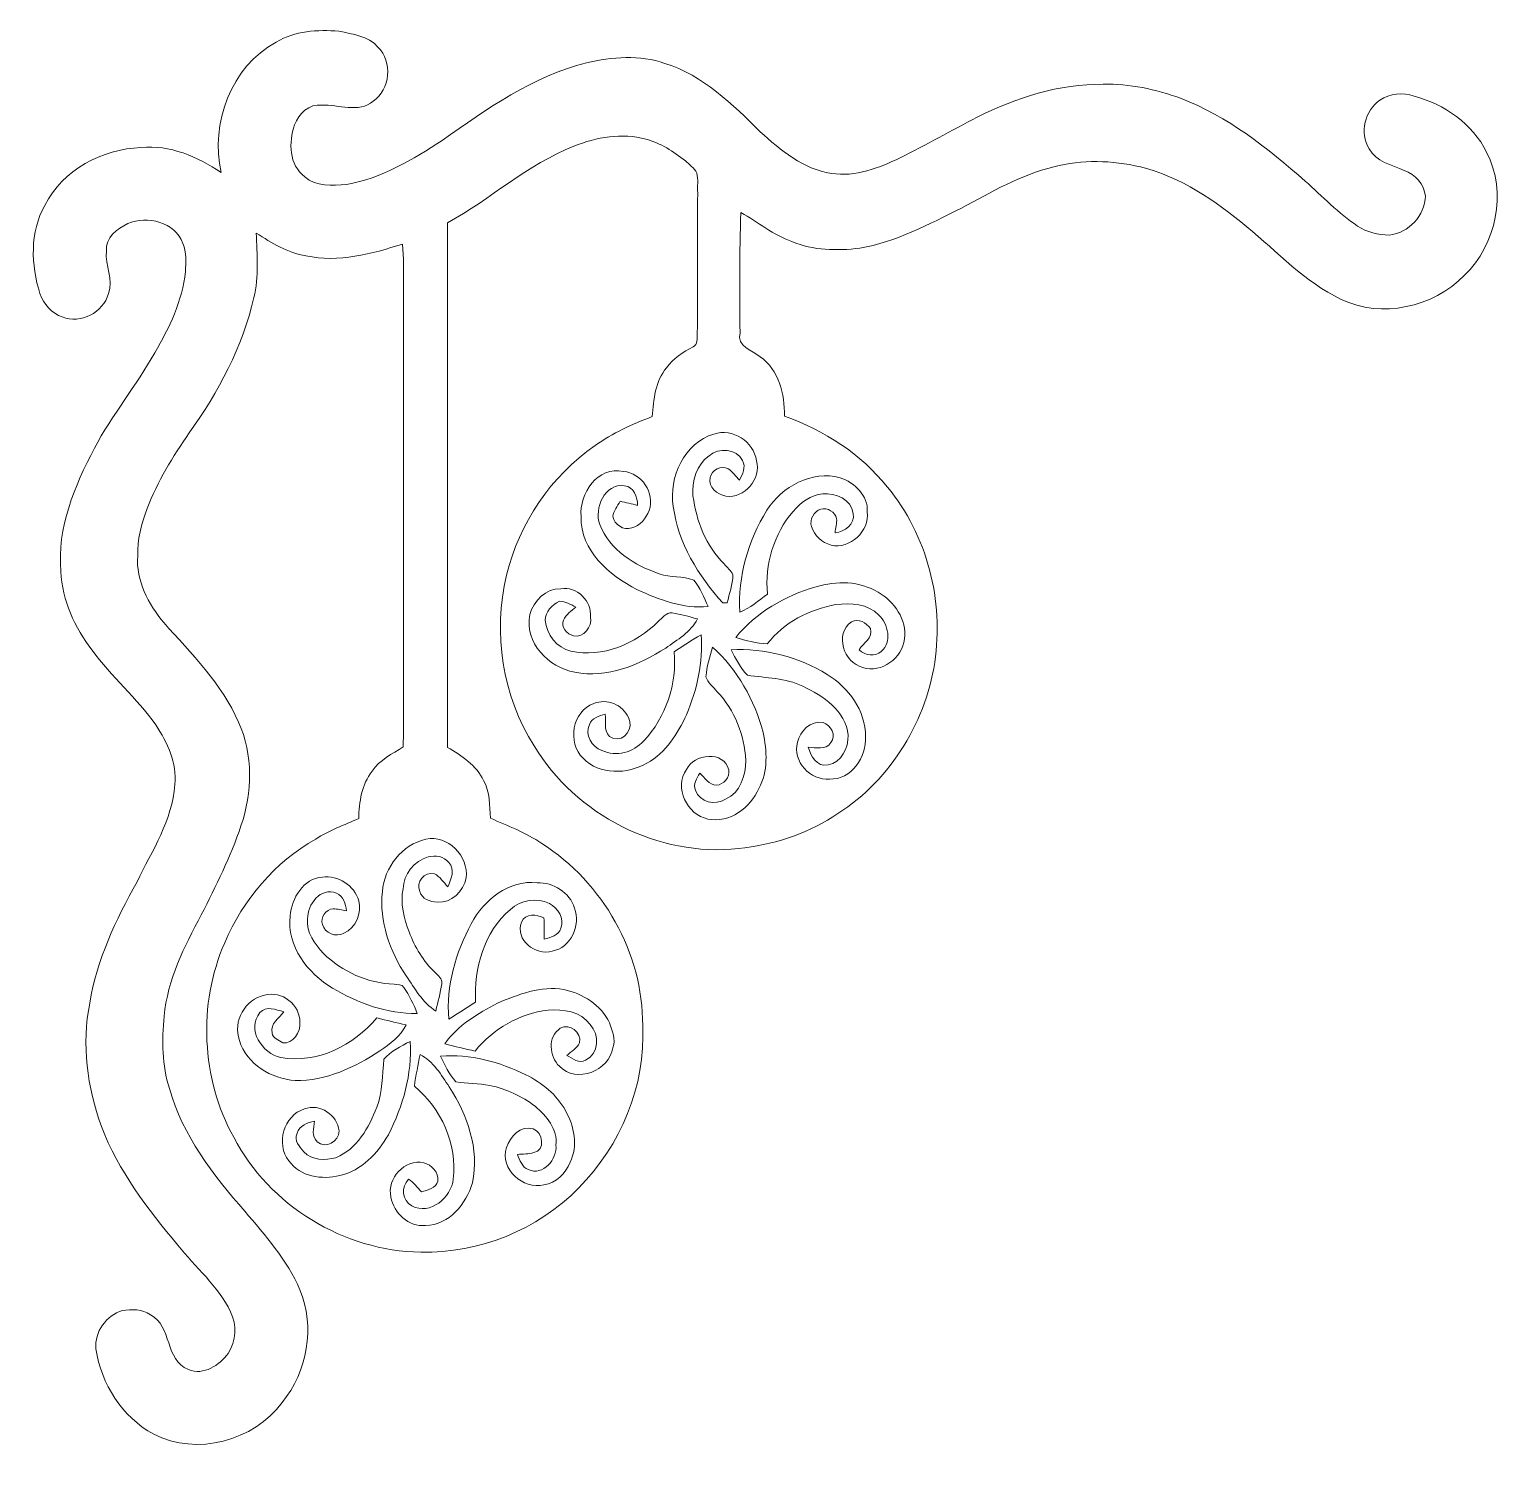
# Model space of a CAD drawing. Header units: centimetres. Extents: x -16.5 to 16.7, y -16.1 to 15.9.
import ezdxf

# ---------------------------------------------------------------- set-up
doc = ezdxf.new("R2010")
doc.units = ezdxf.units.CM
doc.header["$MEASUREMENT"] = 0
doc.layers.add('Layer 1', color=7, linetype='Continuous')

msp = doc.modelspace()

# ---------------------------------------------------------------- linework, layer by layer
at = {"layer": 'Layer 1', "color": 251, "lineweight": 9}
for points, knots in [([(-10.97448, 15.61257), (-10.55326, 15.86586), (-10.04454, 15.89268), (-9.56689, 15.85458), (-9.56689, 15.85458), (-9.25998, 15.79037), (-8.91072, 15.74945), (-8.68953, 15.50039), (-8.68953, 15.50039), (-8.36039, 15.16666), (-8.41155, 14.55247), (-8.79678, 14.2833), (-8.79678, 14.2833), (-9.12627, 14.01308), (-9.57288, 14.20957), (-9.95142, 14.19476), (-9.95142, 14.19476), (-10.23258, 14.23321), (-10.47283, 13.99826), (-10.56067, 13.75026), (-10.56067, 13.75026), (-10.69613, 13.3622), (-10.69084, 12.85632), (-10.331, 12.58891), (-10.331, 12.58891), (-10.07771, 12.35573), (-9.71294, 12.39665), (-9.39756, 12.41393), (-9.39756, 12.41393), (-8.60875, 12.55152), (-7.9099, 12.97732), (-7.24667, 13.40383), (-7.24667, 13.40383), (-6.25078, 14.11291), (-5.21608, 14.8421), (-4.01276, 15.14408), (-4.01276, 15.14408), (-3.43703, 15.27602), (-2.8179, 15.33141), (-2.25063, 15.13244), (-2.25063, 15.13244), (-1.3955, 14.86433), (-0.73334, 14.21486), (-0.11421, 13.5975), (-0.11421, 13.5975), (0.34722, 13.18863), (0.85099, 12.75436), (1.48388, 12.6637), (1.48388, 12.6637), (2.02434, 12.57586), (2.54397, 12.78753), (3.02376, 13.00978), (3.02376, 13.00978), (3.60443, 13.30681), (4.17558, 13.6222), (4.75343, 13.92488), (4.75343, 13.92488), (5.62973, 14.36444), (6.59246, 14.67453), (7.58165, 14.6643), (7.58165, 14.6643), (8.1729, 14.67947), (8.75992, 14.55283), (9.31273, 14.34892), (9.31273, 14.34892), (10.37494, 13.95346), (11.26817, 13.22779), (12.11484, 12.49225), (12.11484, 12.49225), (12.4976, 12.14547), (12.85955, 11.77082), (13.2903, 11.48119), (13.2903, 11.48119), (13.49914, 11.34502), (13.74855, 11.27517), (13.99797, 11.28046), (13.99797, 11.28046), (14.43259, 11.32138), (14.8016, 11.71967), (14.81288, 12.15535), (14.81288, 12.15535), (14.78325, 12.41781), (14.58076, 12.64077), (14.33734, 12.73108), (14.33734, 12.73108), (14.05547, 12.85032), (13.69811, 12.92158), (13.54818, 13.21791), (13.54818, 13.21791), (13.33369, 13.56893), (13.44552, 14.08257), (13.79159, 14.30659), (13.79159, 14.30659), (14.01243, 14.45581), (14.30524, 14.48686), (14.55571, 14.39725), (14.55571, 14.39725), (15.23586, 14.21733), (15.86769, 13.77848), (16.18448, 13.13819), (16.18448, 13.13819), (16.65156, 12.23366), (16.40532, 11.06809), (15.68354, 10.36959), (15.68354, 10.36959), (14.98081, 9.66297), (13.8311, 9.39416), (12.91811, 9.83619), (12.91811, 9.83619), (12.10531, 10.22213), (11.49183, 10.90334), (10.80321, 11.46285), (10.80321, 11.46285), (10.10189, 12.05375), (9.31449, 12.58503), (8.4149, 12.81116), (8.4149, 12.81116), (7.7792, 12.95545), (7.10751, 12.98155), (6.47498, 12.80728), (6.47498, 12.80728), (5.72991, 12.63513), (5.06739, 12.24037), (4.40065, 11.88265), (4.40065, 11.88265), (3.66758, 11.52105), (2.9338, 11.12524), (2.11922, 10.98413), (2.11922, 10.98413), (1.60982, 10.92451), (1.07606, 10.9298), (0.59699, 11.13335), (0.59699, 11.13335), (0.17859, 11.28116), (-0.16572, 11.56727), (-0.54601, 11.78564), (-0.54601, 11.78564), (-0.58552, 10.88641), (-0.56683, 9.98576), (-0.56718, 9.08618), (-0.56718, 9.08618), (-0.64938, 8.77644), (-0.29307, 8.69248), (-0.11845, 8.54714), (-0.11845, 8.54714), (0.30877, 8.25574), (0.43718, 7.70435), (0.42907, 7.21611), (0.42907, 7.21611), (1.31913, 6.89755), (2.14816, 6.36662), (2.73871, 5.6212), (2.73871, 5.6212), (3.64076, 4.54099), (4.00589, 3.06673), (3.80198, 1.68314), (3.80198, 1.68314), (3.57973, 0.27661), (2.74436, -1.04383), (1.51457, -1.77902), (1.51457, -1.77902), (0.88556, -2.19071), (0.14543, -2.41155), (-0.59752, -2.4941), (-0.59752, -2.4941), (-2.40021, -2.68954), (-4.25512, -1.73739), (-5.18433, -0.18764), (-5.18433, -0.18764), (-5.90153, 0.93313), (-6.10967, 2.35201), (-5.80593, 3.64141), (-5.80593, 3.64141), (-5.52265, 4.8084), (-4.80933, 5.86991), (-3.81979, 6.55359), (-3.81979, 6.55359), (-3.4275, 6.83546), (-2.98476, 7.03478), (-2.53427, 7.20411), (-2.53427, 7.20411), (-2.50111, 7.58335), (-2.47571, 7.99821), (-2.21465, 8.3009), (-2.21465, 8.3009), (-2.06401, 8.50939), (-1.84423, 8.65297), (-1.61951, 8.77009), (-1.61951, 8.77009), (-1.51192, 8.81454), (-1.53732, 8.96624), (-1.52497, 9.05196), (-1.52497, 9.05196), (-1.50627, 10.11029), (-1.53061, 11.16898), (-1.51474, 12.22767), (-1.51474, 12.22767), (-1.52815, 12.37442), (-1.4964, 12.52894), (-1.53873, 12.67181), (-1.53873, 12.67181), (-1.59235, 12.78647), (-1.70242, 12.85949), (-1.79167, 12.94381), (-1.79167, 12.94381), (-2.05731, 13.15406), (-2.34765, 13.34562), (-2.67926, 13.43276), (-2.67926, 13.43276), (-3.21689, 13.57351), (-3.78839, 13.48179), (-4.29498, 13.27154), (-4.29498, 13.27154), (-5.33462, 12.86514), (-6.15871, 12.08832), (-7.12814, 11.55563), (-7.12814, 11.55563), (-7.12955, 7.63027), (-7.13096, 3.70456), (-7.12743, -0.22116), (-7.12743, -0.22116), (-6.81523, -0.41307), (-6.47656, -0.62015), (-6.31887, -0.96693), (-6.31887, -0.96693), (-6.17317, -1.2234), (-6.18905, -1.52643), (-6.16717, -1.81077), (-6.16717, -1.81077), (-5.77524, -1.98469), (-5.36884, -2.13321), (-5.015, -2.38157), (-5.015, -2.38157), (-3.64375, -3.25187), (-2.73994, -4.83831), (-2.75087, -6.46955), (-2.75087, -6.46955), (-2.67644, -7.81752), (-3.24758, -9.16266), (-4.1902, -10.11445), (-4.1902, -10.11445), (-5.10355, -11.05461), (-6.41941, -11.58448), (-7.72892, -11.55167), (-7.72892, -11.55167), (-9.45436, -11.53121), (-11.12793, -10.50533), (-11.92627, -8.97463), (-11.92627, -8.97463), (-12.65335, -7.65171), (-12.73272, -5.99048), (-12.12947, -4.60583), (-12.12947, -4.60583), (-11.71884, -3.64063), (-11.00093, -2.79855), (-10.08548, -2.27891), (-10.08548, -2.27891), (-9.78209, -2.08982), (-9.44835, -1.96106), (-9.12204, -1.81924), (-9.12204, -1.81924), (-9.1104, -1.45023), (-9.06066, -1.05265), (-8.81936, -0.75702), (-8.81936, -0.75702), (-8.65143, -0.50267), (-8.3752, -0.36403), (-8.12121, -0.21304), (-8.12121, -0.21304), (-8.10957, 3.25159), (-8.12332, 6.71657), (-8.1145, 10.1812), (-8.1145, 10.1812), (-8.11768, 10.47965), (-8.11274, 10.77846), (-8.13603, 11.07585), (-8.13603, 11.07585), (-8.83206, 10.86171), (-9.57501, 10.64793), (-10.3049, 10.81409), (-10.3049, 10.81409), (-10.71518, 10.88076), (-11.07502, 11.10336), (-11.41933, 11.32209), (-11.41933, 11.32209), (-11.40063, 10.84019), (-11.36288, 10.34842), (-11.47471, 9.87393), (-11.47471, 9.87393), (-11.71954, 8.76727), (-12.27693, 7.75727), (-12.92287, 6.83581), (-12.92287, 6.83581), (-13.29999, 6.307), (-13.63301, 5.74361), (-13.87043, 5.13789), (-13.87043, 5.13789), (-13.99743, 4.79958), (-14.09091, 4.44292), (-14.08139, 4.0785), (-14.08139, 4.0785), (-14.12408, 3.5197), (-13.84044, 2.99759), (-13.49613, 2.57955), (-13.49613, 2.57955), (-12.87665, 1.88528), (-12.19544, 1.20689), (-11.81691, 0.34188), (-11.81691, 0.34188), (-11.48777, -0.38379), (-11.50329, -1.23645), (-11.76364, -1.98116), (-11.76364, -1.98116), (-11.99048, -2.67755), (-12.33232, -3.32772), (-12.65335, -3.98353), (-12.65335, -3.98353), (-13.03399, -4.69579), (-13.41358, -5.43803), (-13.48766, -6.25612), (-13.48766, -6.25612), (-13.53741, -6.79799), (-13.53741, -7.35679), (-13.36984, -7.88031), (-13.36984, -7.88031), (-13.06892, -8.93159), (-12.39688, -9.82588), (-11.67862, -10.63092), (-11.67862, -10.63092), (-11.22001, -11.18337), (-10.72365, -11.72665), (-10.44284, -12.39693), (-10.44284, -12.39693), (-10.095, -13.23054), (-10.27033, -14.23666), (-10.84113, -14.92881), (-10.84113, -14.92881), (-11.48036, -15.78959), (-12.75847, -16.13919), (-13.72226, -15.63684), (-13.72226, -15.63684), (-14.43417, -15.26113), (-14.89666, -14.5076), (-15.01943, -13.72443), (-15.01943, -13.72443), (-15.05435, -13.34519), (-14.78589, -12.9716), (-14.425, -12.86259), (-14.425, -12.86259), (-14.21333, -12.84249), (-13.9745, -12.81673), (-13.79564, -12.95996), (-13.79564, -12.95996), (-13.29893, -13.21396), (-13.48273, -13.97843), (-12.94192, -14.18586), (-12.94192, -14.18586), (-12.59937, -14.33191), (-12.24906, -14.09026), (-12.04868, -13.82497), (-12.04868, -13.82497), (-11.87053, -13.55227), (-11.8469, -13.18045), (-12, -12.89152), (-12, -12.89152), (-12.27693, -12.30626), (-12.78705, -11.89281), (-13.18286, -11.39539), (-13.18286, -11.39539), (-13.85843, -10.5833), (-14.51672, -9.72781), (-14.89384, -8.73051), (-14.89384, -8.73051), (-15.21522, -7.85103), (-15.34045, -6.88513), (-15.15736, -5.9605), (-15.15736, -5.9605), (-14.99791, -4.9893), (-14.57493, -4.09042), (-14.0955, -3.24058), (-14.0955, -3.24058), (-13.75542, -2.53855), (-13.3021, -1.85699), (-13.25025, -1.05653), (-13.25025, -1.05653), (-13.19662, -0.57217), (-13.41535, -0.11109), (-13.67605, 0.28226), (-13.67605, 0.28226), (-14.09585, 0.88763), (-14.6737, 1.36246), (-15.10303, 1.96078), (-15.10303, 1.96078), (-15.48968, 2.47089), (-15.78178, 3.0752), (-15.804, 3.72572), (-15.804, 3.72572), (-15.89255, 4.7068), (-15.4992, 5.64519), (-15.05259, 6.49432), (-15.05259, 6.49432), (-14.65677, 7.24327), (-14.10855, 7.89661), (-13.69863, 8.63674), (-13.69863, 8.63674), (-13.36772, 9.1966), (-13.07774, 9.80479), (-13.01, 10.45884), (-13.01, 10.45884), (-12.99554, 10.66804), (-12.98531, 10.8917), (-13.06856, 11.0889), (-13.06856, 11.0889), (-13.23578, 11.57856), (-13.86655, 11.71896), (-14.3047, 11.53693), (-14.3047, 11.53693), (-14.53894, 11.42263), (-14.81481, 11.21872), (-14.7813, 10.92133), (-14.7813, 10.92133), (-14.81728, 10.59995), (-14.61408, 10.27786), (-14.73932, 9.96354), (-14.73932, 9.96354), (-14.85291, 9.53985), (-15.36091, 9.27633), (-15.77261, 9.44037), (-15.77261, 9.44037), (-16.01354, 9.5201), (-16.18677, 9.73282), (-16.27426, 9.96389), (-16.27426, 9.96389), (-16.47287, 10.6063), (-16.50709, 11.34608), (-16.16101, 11.9458), (-16.16101, 11.9458), (-15.76661, 12.74378), (-14.87655, 13.21262), (-14.00731, 13.24402), (-14.00731, 13.24402), (-13.35996, 13.3114), (-12.73766, 13.03694), (-12.21096, 12.68593), (-12.21096, 12.68593), (-12.4572, 13.78589), (-11.98483, 15.05977), (-10.97448, 15.61257), (-10.97448, 15.61257), (-10.97448, 15.61257), (-10.97448, 15.61257), (-10.97448, 15.61257)], [0, 0, 0, 0, 0.00877193, 0.00877193, 0.00877193, 0.00877193, 0.01754386, 0.01754386, 0.01754386, 0.01754386, 0.02631579, 0.02631579, 0.02631579, 0.02631579, 0.03508772, 0.03508772, 0.03508772, 0.03508772, 0.04385965, 0.04385965, 0.04385965, 0.04385965, 0.05263158, 0.05263158, 0.05263158, 0.05263158, 0.06140351, 0.06140351, 0.06140351, 0.06140351, 0.07017544, 0.07017544, 0.07017544, 0.07017544, 0.07894737, 0.07894737, 0.07894737, 0.07894737, 0.0877193, 0.0877193, 0.0877193, 0.0877193, 0.09649123, 0.09649123, 0.09649123, 0.09649123, 0.10526316, 0.10526316, 0.10526316, 0.10526316, 0.11403509, 0.11403509, 0.11403509, 0.11403509, 0.12280702, 0.12280702, 0.12280702, 0.12280702, 0.13157895, 0.13157895, 0.13157895, 0.13157895, 0.14035088, 0.14035088, 0.14035088, 0.14035088, 0.14912281, 0.14912281, 0.14912281, 0.14912281, 0.15789474, 0.15789474, 0.15789474, 0.15789474, 0.16666667, 0.16666667, 0.16666667, 0.16666667, 0.1754386, 0.1754386, 0.1754386, 0.1754386, 0.18421053, 0.18421053, 0.18421053, 0.18421053, 0.19298246, 0.19298246, 0.19298246, 0.19298246, 0.20175439, 0.20175439, 0.20175439, 0.20175439, 0.21052632, 0.21052632, 0.21052632, 0.21052632, 0.21929825, 0.21929825, 0.21929825, 0.21929825, 0.22807018, 0.22807018, 0.22807018, 0.22807018, 0.23684211, 0.23684211, 0.23684211, 0.23684211, 0.24561404, 0.24561404, 0.24561404, 0.24561404, 0.25438596, 0.25438596, 0.25438596, 0.25438596, 0.26315789, 0.26315789, 0.26315789, 0.26315789, 0.27192982, 0.27192982, 0.27192982, 0.27192982, 0.28070175, 0.28070175, 0.28070175, 0.28070175, 0.28947368, 0.28947368, 0.28947368, 0.28947368, 0.29824561, 0.29824561, 0.29824561, 0.29824561, 0.30701754, 0.30701754, 0.30701754, 0.30701754, 0.31578947, 0.31578947, 0.31578947, 0.31578947, 0.3245614, 0.3245614, 0.3245614, 0.3245614, 0.33333333, 0.33333333, 0.33333333, 0.33333333, 0.34210526, 0.34210526, 0.34210526, 0.34210526, 0.35087719, 0.35087719, 0.35087719, 0.35087719, 0.35964912, 0.35964912, 0.35964912, 0.35964912, 0.36842105, 0.36842105, 0.36842105, 0.36842105, 0.37719298, 0.37719298, 0.37719298, 0.37719298, 0.38596491, 0.38596491, 0.38596491, 0.38596491, 0.39473684, 0.39473684, 0.39473684, 0.39473684, 0.40350877, 0.40350877, 0.40350877, 0.40350877, 0.4122807, 0.4122807, 0.4122807, 0.4122807, 0.42105263, 0.42105263, 0.42105263, 0.42105263, 0.42982456, 0.42982456, 0.42982456, 0.42982456, 0.43859649, 0.43859649, 0.43859649, 0.43859649, 0.44736842, 0.44736842, 0.44736842, 0.44736842, 0.45614035, 0.45614035, 0.45614035, 0.45614035, 0.46491228, 0.46491228, 0.46491228, 0.46491228, 0.47368421, 0.47368421, 0.47368421, 0.47368421, 0.48245614, 0.48245614, 0.48245614, 0.48245614, 0.49122807, 0.49122807, 0.49122807, 0.49122807, 0.5, 0.5, 0.5, 0.5, 0.50877193, 0.50877193, 0.50877193, 0.50877193, 0.51754386, 0.51754386, 0.51754386, 0.51754386, 0.52631579, 0.52631579, 0.52631579, 0.52631579, 0.53508772, 0.53508772, 0.53508772, 0.53508772, 0.54385965, 0.54385965, 0.54385965, 0.54385965, 0.55263158, 0.55263158, 0.55263158, 0.55263158, 0.56140351, 0.56140351, 0.56140351, 0.56140351, 0.57017544, 0.57017544, 0.57017544, 0.57017544, 0.57894737, 0.57894737, 0.57894737, 0.57894737, 0.5877193, 0.5877193, 0.5877193, 0.5877193, 0.59649123, 0.59649123, 0.59649123, 0.59649123, 0.60526316, 0.60526316, 0.60526316, 0.60526316, 0.61403509, 0.61403509, 0.61403509, 0.61403509, 0.62280702, 0.62280702, 0.62280702, 0.62280702, 0.63157895, 0.63157895, 0.63157895, 0.63157895, 0.64035088, 0.64035088, 0.64035088, 0.64035088, 0.64912281, 0.64912281, 0.64912281, 0.64912281, 0.65789474, 0.65789474, 0.65789474, 0.65789474, 0.66666667, 0.66666667, 0.66666667, 0.66666667, 0.6754386, 0.6754386, 0.6754386, 0.6754386, 0.68421053, 0.68421053, 0.68421053, 0.68421053, 0.69298246, 0.69298246, 0.69298246, 0.69298246, 0.70175439, 0.70175439, 0.70175439, 0.70175439, 0.71052632, 0.71052632, 0.71052632, 0.71052632, 0.71929825, 0.71929825, 0.71929825, 0.71929825, 0.72807018, 0.72807018, 0.72807018, 0.72807018, 0.73684211, 0.73684211, 0.73684211, 0.73684211, 0.74561404, 0.74561404, 0.74561404, 0.74561404, 0.75438596, 0.75438596, 0.75438596, 0.75438596, 0.76315789, 0.76315789, 0.76315789, 0.76315789, 0.77192982, 0.77192982, 0.77192982, 0.77192982, 0.78070175, 0.78070175, 0.78070175, 0.78070175, 0.78947368, 0.78947368, 0.78947368, 0.78947368, 0.79824561, 0.79824561, 0.79824561, 0.79824561, 0.80701754, 0.80701754, 0.80701754, 0.80701754, 0.81578947, 0.81578947, 0.81578947, 0.81578947, 0.8245614, 0.8245614, 0.8245614, 0.8245614, 0.83333333, 0.83333333, 0.83333333, 0.83333333, 0.84210526, 0.84210526, 0.84210526, 0.84210526, 0.85087719, 0.85087719, 0.85087719, 0.85087719, 0.85964912, 0.85964912, 0.85964912, 0.85964912, 0.86842105, 0.86842105, 0.86842105, 0.86842105, 0.87719298, 0.87719298, 0.87719298, 0.87719298, 0.88596491, 0.88596491, 0.88596491, 0.88596491, 0.89473684, 0.89473684, 0.89473684, 0.89473684, 0.90350877, 0.90350877, 0.90350877, 0.90350877, 0.9122807, 0.9122807, 0.9122807, 0.9122807, 0.92105263, 0.92105263, 0.92105263, 0.92105263, 0.92982456, 0.92982456, 0.92982456, 0.92982456, 0.93859649, 0.93859649, 0.93859649, 0.93859649, 0.94736842, 0.94736842, 0.94736842, 0.94736842, 0.95614035, 0.95614035, 0.95614035, 0.95614035, 0.96491228, 0.96491228, 0.96491228, 0.96491228, 0.97368421, 0.97368421, 0.97368421, 0.97368421, 0.98245614, 0.98245614, 0.98245614, 0.98245614, 1, 1, 1, 1]), ([(-1.15244, 6.81323), (-1.81354, 6.61286), (-2.17549, 5.84239), (-2.06366, 5.18658), (-2.06366, 5.18658), (-1.96065, 4.36249), (-1.50028, 3.62765), (-0.95523, 3.02087), (-0.95523, 3.02087), (-0.93019, 3.02123), (-0.88009, 3.02193), (-0.85505, 3.02228), (-0.85505, 3.02228), (-0.80601, 3.22936), (-0.72946, 3.43503), (-0.72699, 3.64917), (-0.72699, 3.64917), (-0.76368, 3.75042), (-0.85822, 3.81745), (-0.92313, 3.89929), (-0.92313, 3.89929), (-1.32988, 4.30251), (-1.54931, 4.86273), (-1.62198, 5.42329), (-1.62198, 5.42329), (-1.64174, 5.75349), (-1.5479, 6.12602), (-1.2618, 6.32358), (-1.2618, 6.32358), (-1.04625, 6.51196), (-0.64161, 6.49468), (-0.50932, 6.21739), (-0.50932, 6.21739), (-0.42395, 6.07169), (-0.5192, 5.91259), (-0.57529, 5.77607), (-0.57529, 5.77607), (-0.66278, 5.86073), (-0.7344, 5.96304), (-0.83388, 6.03465), (-0.83388, 6.03465), (-0.9891, 6.10979), (-1.20606, 6.01066), (-1.23428, 5.83816), (-1.23428, 5.83816), (-1.2872, 5.61308), (-1.07624, 5.45539), (-0.88433, 5.41729), (-0.88433, 5.41729), (-0.4684, 5.36296), (-0.07893, 5.80676), (-0.19853, 6.21457), (-0.19853, 6.21457), (-0.25673, 6.64284), (-0.73404, 6.95152), (-1.15244, 6.81323), (-1.15244, 6.81323), (-1.15244, 6.81323), (-1.15244, 6.81323), (-1.15244, 6.81323)], [0, 0, 0, 0, 0.0625, 0.0625, 0.0625, 0.0625, 0.125, 0.125, 0.125, 0.125, 0.1875, 0.1875, 0.1875, 0.1875, 0.25, 0.25, 0.25, 0.25, 0.3125, 0.3125, 0.3125, 0.3125, 0.375, 0.375, 0.375, 0.375, 0.4375, 0.4375, 0.4375, 0.4375, 0.5, 0.5, 0.5, 0.5, 0.5625, 0.5625, 0.5625, 0.5625, 0.625, 0.625, 0.625, 0.625, 0.6875, 0.6875, 0.6875, 0.6875, 0.75, 0.75, 0.75, 0.75, 0.8125, 0.8125, 0.8125, 0.8125, 0.875, 0.875, 0.875, 0.875, 1, 1, 1, 1]), ([(-4.1334, 4.96009), (-4.14576, 4.19351), (-3.50829, 3.6407), (-2.87858, 3.32391), (-2.87858, 3.32391), (-2.38257, 3.09249), (-1.84, 2.88858), (-1.28438, 2.93726), (-1.28438, 2.93726), (-1.37222, 3.14576), (-1.459, 3.35919), (-1.6047, 3.53522), (-1.6047, 3.53522), (-1.84882, 3.63294), (-2.13034, 3.58038), (-2.37728, 3.67774), (-2.37728, 3.67774), (-2.93291, 3.8559), (-3.4903, 4.21749), (-3.71431, 4.77912), (-3.71431, 4.77912), (-3.8459, 5.14283), (-3.60283, 5.71574), (-3.15657, 5.65013), (-3.15657, 5.65013), (-2.9442, 5.6272), (-2.86517, 5.39507), (-2.86376, 5.21056), (-2.86376, 5.21056), (-2.99464, 5.24443), (-3.12693, 5.27724), (-3.25958, 5.30229), (-3.25958, 5.30229), (-3.31285, 5.19116), (-3.40563, 5.08991), (-3.41903, 4.96327), (-3.41903, 4.96327), (-3.38728, 4.77947), (-3.17668, 4.64259), (-2.99676, 4.70327), (-2.99676, 4.70327), (-2.80767, 4.75195), (-2.67644, 4.92235), (-2.60447, 5.09521), (-2.60447, 5.09521), (-2.4743, 5.48644), (-2.7738, 5.94046), (-3.18373, 5.97468), (-3.18373, 5.97468), (-3.75946, 6.10098), (-4.17751, 5.4755), (-4.1334, 4.96009), (-4.1334, 4.96009), (-4.1334, 4.96009), (-4.1334, 4.96009), (-4.1334, 4.96009)], [0, 0, 0, 0, 0.06666667, 0.06666667, 0.06666667, 0.06666667, 0.13333333, 0.13333333, 0.13333333, 0.13333333, 0.2, 0.2, 0.2, 0.2, 0.26666667, 0.26666667, 0.26666667, 0.26666667, 0.33333333, 0.33333333, 0.33333333, 0.33333333, 0.4, 0.4, 0.4, 0.4, 0.46666667, 0.46666667, 0.46666667, 0.46666667, 0.53333333, 0.53333333, 0.53333333, 0.53333333, 0.6, 0.6, 0.6, 0.6, 0.66666667, 0.66666667, 0.66666667, 0.66666667, 0.73333333, 0.73333333, 0.73333333, 0.73333333, 0.8, 0.8, 0.8, 0.8, 0.86666667, 0.86666667, 0.86666667, 0.86666667, 1, 1, 1, 1]), ([(0.03395, 5.09979), (-0.38726, 4.42211), (-0.61727, 3.61566), (-0.57318, 2.81556), (-0.57318, 2.81556), (-0.33823, 2.90375), (-0.14843, 3.07379), (0.05054, 3.2209), (0.05054, 3.2209), (-0.02073, 3.88518), (0.19447, 4.56604), (0.62204, 5.07616), (0.62204, 5.07616), (0.79772, 5.26701), (1.01503, 5.45539), (1.28773, 5.46915), (1.28773, 5.46915), (1.57596, 5.49808), (1.92873, 5.34462), (1.97283, 5.0303), (1.97283, 5.0303), (2.02222, 4.78088), (1.78092, 4.62072), (1.56537, 4.59426), (1.56537, 4.59426), (1.57807, 4.70045), (1.61053, 4.80593), (1.60065, 4.91353), (1.60065, 4.91353), (1.56431, 5.06204), (1.3971, 5.16858), (1.24505, 5.12308), (1.24505, 5.12308), (1.08595, 5.07827), (0.98928, 4.89095), (1.0369, 4.73431), (1.0369, 4.73431), (1.09511, 4.53147), (1.27538, 4.37695), (1.47471, 4.31839), (1.47471, 4.31839), (1.89981, 4.21538), (2.34466, 4.63871), (2.28927, 5.06416), (2.28927, 5.06416), (2.31009, 5.43034), (2.00493, 5.72456), (1.67897, 5.83004), (1.67897, 5.83004), (1.04255, 6.00396), (0.37192, 5.63566), (0.03395, 5.09979), (0.03395, 5.09979), (0.03395, 5.09979), (0.03395, 5.09979), (0.03395, 5.09979)], [0, 0, 0, 0, 0.06666667, 0.06666667, 0.06666667, 0.06666667, 0.13333333, 0.13333333, 0.13333333, 0.13333333, 0.2, 0.2, 0.2, 0.2, 0.26666667, 0.26666667, 0.26666667, 0.26666667, 0.33333333, 0.33333333, 0.33333333, 0.33333333, 0.4, 0.4, 0.4, 0.4, 0.46666667, 0.46666667, 0.46666667, 0.46666667, 0.53333333, 0.53333333, 0.53333333, 0.53333333, 0.6, 0.6, 0.6, 0.6, 0.66666667, 0.66666667, 0.66666667, 0.66666667, 0.73333333, 0.73333333, 0.73333333, 0.73333333, 0.8, 0.8, 0.8, 0.8, 0.86666667, 0.86666667, 0.86666667, 0.86666667, 1, 1, 1, 1]), ([(-5.28382, 2.76193), (-5.41046, 2.13258), (-4.86119, 1.5699), (-4.27346, 1.46477), (-4.27346, 1.46477), (-3.54956, 1.32013), (-2.83342, 1.62634), (-2.23405, 2.00558), (-2.23405, 2.00558), (-1.97758, 2.19714), (-1.66855, 2.36083), (-1.52321, 2.66139), (-1.52321, 2.66139), (-1.71018, 2.71466), (-1.89821, 2.7704), (-2.09118, 2.7958), (-2.09118, 2.7958), (-2.22947, 2.81591), (-2.31237, 2.67339), (-2.40621, 2.60071), (-2.40621, 2.60071), (-2.90715, 2.10083), (-3.65469, 1.78298), (-4.36377, 1.94031), (-4.36377, 1.94031), (-4.6788, 2.01052), (-4.91234, 2.31567), (-4.93492, 2.63176), (-4.93492, 2.63176), (-4.93739, 2.8272), (-4.78463, 2.97713), (-4.62024, 3.05968), (-4.62024, 3.05968), (-4.48583, 3.05298), (-4.36589, 2.99159), (-4.25124, 2.92845), (-4.25124, 2.92845), (-4.34825, 2.83778), (-4.47243, 2.7637), (-4.5264, 2.6367), (-4.5264, 2.6367), (-4.6026, 2.48253), (-4.44808, 2.31708), (-4.3031, 2.28321), (-4.3031, 2.28321), (-4.06462, 2.23524), (-3.88576, 2.4843), (-3.92104, 2.70196), (-3.92104, 2.70196), (-3.88752, 3.05474), (-4.22795, 3.40681), (-4.58814, 3.33696), (-4.58814, 3.33696), (-4.92575, 3.35742), (-5.19527, 3.0625), (-5.28382, 2.76193), (-5.28382, 2.76193), (-5.28382, 2.76193), (-5.28382, 2.76193), (-5.28382, 2.76193)], [0, 0, 0, 0, 0.0625, 0.0625, 0.0625, 0.0625, 0.125, 0.125, 0.125, 0.125, 0.1875, 0.1875, 0.1875, 0.1875, 0.25, 0.25, 0.25, 0.25, 0.3125, 0.3125, 0.3125, 0.3125, 0.375, 0.375, 0.375, 0.375, 0.4375, 0.4375, 0.4375, 0.4375, 0.5, 0.5, 0.5, 0.5, 0.5625, 0.5625, 0.5625, 0.5625, 0.625, 0.625, 0.625, 0.625, 0.6875, 0.6875, 0.6875, 0.6875, 0.75, 0.75, 0.75, 0.75, 0.8125, 0.8125, 0.8125, 0.8125, 0.875, 0.875, 0.875, 0.875, 1, 1, 1, 1]), ([(1.13886, 3.38353), (0.452, 3.18139), (-0.20911, 2.81062), (-0.66349, 2.24653), (-0.66349, 2.24653), (-0.43418, 2.17244), (-0.19747, 2.11776), (0.04313, 2.09942), (0.04313, 2.09942), (0.41213, 2.58555), (0.99386, 2.87553), (1.58548, 2.98383), (1.58548, 2.98383), (1.91427, 3.01699), (2.30444, 3.00711), (2.5461, 2.74641), (2.5461, 2.74641), (2.75811, 2.55062), (2.85301, 2.13646), (2.59972, 1.93396), (2.59972, 1.93396), (2.46425, 1.7992), (2.23317, 1.84295), (2.10688, 1.96889), (2.10688, 1.96889), (2.19649, 2.1294), (2.42121, 2.22712), (2.36088, 2.44549), (2.36088, 2.44549), (2.25999, 2.5672), (2.09701, 2.69067), (1.93791, 2.59648), (1.93791, 2.59648), (1.5375, 2.3252), (1.76469, 1.68032), (2.18591, 1.57166), (2.18591, 1.57166), (2.61206, 1.43337), (3.07703, 1.78615), (3.125, 2.21478), (3.125, 2.21478), (3.17686, 2.64658), (2.89605, 3.05368), (2.53304, 3.26076), (2.53304, 3.26076), (2.11818, 3.51476), (1.59501, 3.52358), (1.13886, 3.38353), (1.13886, 3.38353), (1.13886, 3.38353), (1.13886, 3.38353), (1.13886, 3.38353)], [0, 0, 0, 0, 0.07142857, 0.07142857, 0.07142857, 0.07142857, 0.14285714, 0.14285714, 0.14285714, 0.14285714, 0.21428571, 0.21428571, 0.21428571, 0.21428571, 0.28571429, 0.28571429, 0.28571429, 0.28571429, 0.35714286, 0.35714286, 0.35714286, 0.35714286, 0.42857143, 0.42857143, 0.42857143, 0.42857143, 0.5, 0.5, 0.5, 0.5, 0.57142857, 0.57142857, 0.57142857, 0.57142857, 0.64285714, 0.64285714, 0.64285714, 0.64285714, 0.71428571, 0.71428571, 0.71428571, 0.71428571, 0.78571429, 0.78571429, 0.78571429, 0.78571429, 0.85714286, 0.85714286, 0.85714286, 0.85714286, 1, 1, 1, 1]), ([(-2.0432, 1.92515), (-1.98146, 1.20089), (-2.22382, 0.45159), (-2.72794, -0.07581), (-2.72794, -0.07581), (-2.95654, -0.32875), (-3.34707, -0.44834), (-3.66351, -0.2903), (-3.66351, -0.2903), (-3.89528, -0.21869), (-4.05015, 0.0653), (-3.94432, 0.29249), (-3.94432, 0.29249), (-3.89281, 0.44348), (-3.72419, 0.48475), (-3.58907, 0.52673), (-3.58907, 0.52673), (-3.57461, 0.33588), (-3.64305, 0.07729), (-3.42115, -0.01584), (-3.42115, -0.01584), (-3.14422, -0.10156), (-2.94702, 0.21805), (-3.06978, 0.4463), (-3.06978, 0.4463), (-3.19361, 0.74052), (-3.55626, 0.88304), (-3.85013, 0.76345), (-3.85013, 0.76345), (-4.33202, 0.59694), (-4.44879, -0.12132), (-4.08896, -0.46598), (-4.08896, -0.46598), (-3.71607, -0.84981), (-3.09307, -0.82723), (-2.65562, -0.57252), (-2.65562, -0.57252), (-2.22523, -0.34498), (-1.96806, 0.08682), (-1.76451, 0.51156), (-1.76451, 0.51156), (-1.5345, 1.07848), (-1.38633, 1.69125), (-1.44171, 2.3065), (-1.44171, 2.3065), (-1.64738, 2.18796), (-1.84282, 2.0525), (-2.0432, 1.92515), (-2.0432, 1.92515), (-2.0432, 1.92515), (-2.0432, 1.92515), (-2.0432, 1.92515)], [0, 0, 0, 0, 0.07142857, 0.07142857, 0.07142857, 0.07142857, 0.14285714, 0.14285714, 0.14285714, 0.14285714, 0.21428571, 0.21428571, 0.21428571, 0.21428571, 0.28571429, 0.28571429, 0.28571429, 0.28571429, 0.35714286, 0.35714286, 0.35714286, 0.35714286, 0.42857143, 0.42857143, 0.42857143, 0.42857143, 0.5, 0.5, 0.5, 0.5, 0.57142857, 0.57142857, 0.57142857, 0.57142857, 0.64285714, 0.64285714, 0.64285714, 0.64285714, 0.71428571, 0.71428571, 0.71428571, 0.71428571, 0.78571429, 0.78571429, 0.78571429, 0.78571429, 0.85714286, 0.85714286, 0.85714286, 0.85714286, 1, 1, 1, 1]), ([(-1.18419, 2.02851), (-1.24134, 1.81014), (-1.31613, 1.59142), (-1.33059, 1.36493), (-1.33059, 1.36493), (-1.2939, 1.22523), (-1.16373, 1.13739), (-1.08012, 1.02662), (-1.08012, 1.02662), (-0.67795, 0.61916), (-0.4751, 0.05048), (-0.43665, -0.5129), (-0.43665, -0.5129), (-0.44018, -0.84875), (-0.55236, -1.24033), (-0.89138, -1.38391), (-0.89138, -1.38391), (-1.11504, -1.53314), (-1.47735, -1.45376), (-1.56413, -1.18389), (-1.56413, -1.18389), (-1.62763, -1.04912), (-1.53379, -0.91577), (-1.471, -0.80147), (-1.471, -0.80147), (-1.3574, -0.90166), (-1.26215, -1.05865), (-1.0967, -1.07135), (-1.0967, -1.07135), (-0.93548, -1.05689), (-0.78766, -0.89002), (-0.818, -0.72527), (-0.818, -0.72527), (-0.92243, -0.28854), (-1.60152, -0.36297), (-1.76874, -0.71787), (-1.76874, -0.71787), (-2.05026, -1.12039), (-1.75675, -1.73775), (-1.28685, -1.82947), (-1.28685, -1.82947), (-0.80178, -1.93107), (-0.32764, -1.57547), (-0.14667, -1.14226), (-0.14667, -1.14226), (0.06782, -0.76126), (0.03819, -0.29806), (-0.05036, 0.11469), (-0.05036, 0.11469), (-0.24015, 0.83965), (-0.62433, 1.52615), (-1.18419, 2.02851), (-1.18419, 2.02851), (-1.18419, 2.02851), (-1.18419, 2.02851), (-1.18419, 2.02851)], [0, 0, 0, 0, 0.06666667, 0.06666667, 0.06666667, 0.06666667, 0.13333333, 0.13333333, 0.13333333, 0.13333333, 0.2, 0.2, 0.2, 0.2, 0.26666667, 0.26666667, 0.26666667, 0.26666667, 0.33333333, 0.33333333, 0.33333333, 0.33333333, 0.4, 0.4, 0.4, 0.4, 0.46666667, 0.46666667, 0.46666667, 0.46666667, 0.53333333, 0.53333333, 0.53333333, 0.53333333, 0.6, 0.6, 0.6, 0.6, 0.66666667, 0.66666667, 0.66666667, 0.66666667, 0.73333333, 0.73333333, 0.73333333, 0.73333333, 0.8, 0.8, 0.8, 0.8, 0.86666667, 0.86666667, 0.86666667, 0.86666667, 1, 1, 1, 1]), ([(-0.76897, 1.97136), (-0.66631, 1.76816), (-0.55448, 1.56037), (-0.39926, 1.39598), (-0.39926, 1.39598), (0.01702, 1.33424), (0.45482, 1.34271), (0.84252, 1.14974), (0.84252, 1.14974), (1.29514, 0.93878), (1.80456, 0.59905), (1.85994, 0.05295), (1.85994, 0.05295), (1.86735, -0.22821), (1.71107, -0.56476), (1.40803, -0.6145), (1.40803, -0.6145), (1.14944, -0.66742), (1.02632, -0.41483), (0.96141, -0.21798), (0.96141, -0.21798), (1.13568, -0.22116), (1.35371, -0.29312), (1.47189, -0.11391), (1.47189, -0.11391), (1.60277, 0.04519), (1.47153, 0.28014), (1.29584, 0.33376), (1.29584, 0.33376), (1.01468, 0.39162), (0.78678, 0.14256), (0.72046, -0.1058), (0.72046, -0.1058), (0.60581, -0.53301), (1.01397, -0.97469), (1.44366, -0.93306), (1.44366, -0.93306), (1.93755, -0.95634), (2.2667, -0.43071), (2.25153, 0.01979), (2.25153, 0.01979), (2.25117, 0.60329), (1.87335, 1.12081), (1.38863, 1.41468), (1.38863, 1.41468), (0.75009, 1.80943), (-0.01967, 2.01016), (-0.76897, 1.97136), (-0.76897, 1.97136), (-0.76897, 1.97136), (-0.76897, 1.97136), (-0.76897, 1.97136)], [0, 0, 0, 0, 0.07142857, 0.07142857, 0.07142857, 0.07142857, 0.14285714, 0.14285714, 0.14285714, 0.14285714, 0.21428571, 0.21428571, 0.21428571, 0.21428571, 0.28571429, 0.28571429, 0.28571429, 0.28571429, 0.35714286, 0.35714286, 0.35714286, 0.35714286, 0.42857143, 0.42857143, 0.42857143, 0.42857143, 0.5, 0.5, 0.5, 0.5, 0.57142857, 0.57142857, 0.57142857, 0.57142857, 0.64285714, 0.64285714, 0.64285714, 0.64285714, 0.71428571, 0.71428571, 0.71428571, 0.71428571, 0.78571429, 0.78571429, 0.78571429, 0.78571429, 0.85714286, 0.85714286, 0.85714286, 0.85714286, 1, 1, 1, 1]), ([(-7.61356, -2.28385), (-8.15331, -2.40344), (-8.5449, -2.91744), (-8.59181, -3.45683), (-8.59181, -3.45683), (-8.66413, -4.12852), (-8.42282, -4.79739), (-8.05805, -5.35231), (-8.05805, -5.35231), (-7.8598, -5.63136), (-7.69047, -5.95238), (-7.39202, -6.13971), (-7.39202, -6.13971), (-7.34086, -5.93721), (-7.29218, -5.73331), (-7.25655, -5.52799), (-7.25655, -5.52799), (-7.23115, -5.4151), (-7.34792, -5.34314), (-7.41071, -5.26976), (-7.41071, -5.26976), (-7.67953, -5.02528), (-7.86156, -4.70002), (-7.99103, -4.36418), (-7.99103, -4.36418), (-8.11309, -4.05867), (-8.18929, -3.72353), (-8.12791, -3.3951), (-8.12791, -3.3951), (-8.11486, -3.06772), (-7.87673, -2.77139), (-7.56417, -2.68143), (-7.56417, -2.68143), (-7.40225, -2.64121), (-7.20434, -2.66061), (-7.10203, -2.80878), (-7.10203, -2.80878), (-6.94928, -2.96083), (-7.05018, -3.1859), (-7.12355, -3.35347), (-7.12355, -3.35347), (-7.21916, -3.25187), (-7.29395, -3.12028), (-7.42518, -3.06031), (-7.42518, -3.06031), (-7.64672, -3.0021), (-7.8471, -3.24799), (-7.7515, -3.45683), (-7.7515, -3.45683), (-7.70493, -3.62087), (-7.52113, -3.69425), (-7.36415, -3.69425), (-7.36415, -3.69425), (-7.03818, -3.72212), (-6.76866, -3.45295), (-6.71186, -3.14921), (-6.71186, -3.14921), (-6.65048, -2.66837), (-7.12567, -2.17378), (-7.61356, -2.28385), (-7.61356, -2.28385), (-7.61356, -2.28385), (-7.61356, -2.28385), (-7.61356, -2.28385)], [0, 0, 0, 0, 0.05882353, 0.05882353, 0.05882353, 0.05882353, 0.11764706, 0.11764706, 0.11764706, 0.11764706, 0.17647059, 0.17647059, 0.17647059, 0.17647059, 0.23529412, 0.23529412, 0.23529412, 0.23529412, 0.29411765, 0.29411765, 0.29411765, 0.29411765, 0.35294118, 0.35294118, 0.35294118, 0.35294118, 0.41176471, 0.41176471, 0.41176471, 0.41176471, 0.47058824, 0.47058824, 0.47058824, 0.47058824, 0.52941176, 0.52941176, 0.52941176, 0.52941176, 0.58823529, 0.58823529, 0.58823529, 0.58823529, 0.64705882, 0.64705882, 0.64705882, 0.64705882, 0.70588235, 0.70588235, 0.70588235, 0.70588235, 0.76470588, 0.76470588, 0.76470588, 0.76470588, 0.82352941, 0.82352941, 0.82352941, 0.82352941, 0.88235294, 0.88235294, 0.88235294, 0.88235294, 1, 1, 1, 1]), ([(-9.93731, -3.13369), (-10.36346, -3.16226), (-10.62911, -3.6117), (-10.65874, -4.00011), (-10.65874, -4.00011), (-10.73953, -4.68944), (-10.2668, -5.29092), (-9.708, -5.62783), (-9.708, -5.62783), (-9.13615, -5.96579), (-8.48209, -6.20709), (-7.80971, -6.19227), (-7.80971, -6.19227), (-7.88838, -5.98942), (-7.98326, -5.79011), (-8.10745, -5.6116), (-8.10745, -5.6116), (-8.15401, -5.53893), (-8.24996, -5.54634), (-8.32441, -5.5361), (-8.32441, -5.5361), (-8.91637, -5.51882), (-9.49386, -5.25812), (-9.91544, -4.84642), (-9.91544, -4.84642), (-10.1031, -4.63158), (-10.30667, -4.37758), (-10.26857, -4.07208), (-10.26857, -4.07208), (-10.28091, -3.75105), (-9.974, -3.34782), (-9.62087, -3.49246), (-9.62087, -3.49246), (-9.45824, -3.55385), (-9.42048, -3.74117), (-9.39227, -3.89216), (-9.39227, -3.89216), (-9.49281, -3.87699), (-9.59193, -3.84665), (-9.69389, -3.84665), (-9.69389, -3.84665), (-9.86145, -3.85124), (-9.98811, -4.0375), (-9.93765, -4.19837), (-9.93765, -4.19837), (-9.88191, -4.39064), (-9.63251, -4.49682), (-9.45612, -4.38993), (-9.45612, -4.38993), (-9.18519, -4.27457), (-9.04759, -3.94261), (-9.12027, -3.66285), (-9.12027, -3.66285), (-9.21834, -3.32242), (-9.5863, -3.08289), (-9.93731, -3.13369), (-9.93731, -3.13369), (-9.93731, -3.13369), (-9.93731, -3.13369), (-9.93731, -3.13369)], [0, 0, 0, 0, 0.0625, 0.0625, 0.0625, 0.0625, 0.125, 0.125, 0.125, 0.125, 0.1875, 0.1875, 0.1875, 0.1875, 0.25, 0.25, 0.25, 0.25, 0.3125, 0.3125, 0.3125, 0.3125, 0.375, 0.375, 0.375, 0.375, 0.4375, 0.4375, 0.4375, 0.4375, 0.5, 0.5, 0.5, 0.5, 0.5625, 0.5625, 0.5625, 0.5625, 0.625, 0.625, 0.625, 0.625, 0.6875, 0.6875, 0.6875, 0.6875, 0.75, 0.75, 0.75, 0.75, 0.8125, 0.8125, 0.8125, 0.8125, 0.875, 0.875, 0.875, 0.875, 1, 1, 1, 1]), ([(-6.5965, -4.17932), (-6.94999, -4.82914), (-7.16095, -5.57703), (-7.10168, -6.32104), (-7.10168, -6.32104), (-6.89636, -6.20215), (-6.70093, -6.06668), (-6.50055, -5.94004), (-6.50055, -5.94004), (-6.54006, -5.18333), (-6.31005, -4.36382), (-5.71844, -3.85935), (-5.71844, -3.85935), (-5.48843, -3.64627), (-5.12683, -3.58348), (-4.84461, -3.726), (-4.84461, -3.726), (-4.65552, -3.82831), (-4.49289, -4.0629), (-4.58814, -4.28092), (-4.58814, -4.28092), (-4.63153, -4.44532), (-4.82273, -4.48694), (-4.96208, -4.52575), (-4.96208, -4.52575), (-4.95891, -4.3677), (-4.96208, -4.20895), (-4.96561, -4.05126), (-4.96561, -4.05126), (-5.13001, -3.96483), (-5.38013, -3.94649), (-5.47114, -4.14334), (-5.47114, -4.14334), (-5.62178, -4.54233), (-5.15153, -4.91063), (-4.78111, -4.79421), (-4.78111, -4.79421), (-4.36306, -4.72189), (-4.13764, -4.21319), (-4.27911, -3.83042), (-4.27911, -3.83042), (-4.38459, -3.47447), (-4.7603, -3.25328), (-5.11907, -3.25892), (-5.11907, -3.25892), (-5.75301, -3.19472), (-6.3164, -3.64451), (-6.5965, -4.17932), (-6.5965, -4.17932), (-6.5965, -4.17932), (-6.5965, -4.17932), (-6.5965, -4.17932)], [0, 0, 0, 0, 0.07142857, 0.07142857, 0.07142857, 0.07142857, 0.14285714, 0.14285714, 0.14285714, 0.14285714, 0.21428571, 0.21428571, 0.21428571, 0.21428571, 0.28571429, 0.28571429, 0.28571429, 0.28571429, 0.35714286, 0.35714286, 0.35714286, 0.35714286, 0.42857143, 0.42857143, 0.42857143, 0.42857143, 0.5, 0.5, 0.5, 0.5, 0.57142857, 0.57142857, 0.57142857, 0.57142857, 0.64285714, 0.64285714, 0.64285714, 0.64285714, 0.71428571, 0.71428571, 0.71428571, 0.71428571, 0.78571429, 0.78571429, 0.78571429, 0.78571429, 0.85714286, 0.85714286, 0.85714286, 0.85714286, 1, 1, 1, 1]), ([(-6.0116, -5.96473), (-6.45045, -6.19721), (-6.89848, -6.46074), (-7.19023, -6.8749), (-7.19023, -6.8749), (-6.9648, -6.93593), (-6.73761, -6.9899), (-6.50901, -7.03859), (-6.50901, -7.03859), (-6.10685, -6.53588), (-5.50995, -6.19827), (-4.87036, -6.11995), (-4.87036, -6.11995), (-4.53522, -6.09808), (-4.138, -6.14218), (-3.92986, -6.44451), (-3.92986, -6.44451), (-3.71607, -6.67064), (-3.72383, -7.09856), (-4.03005, -7.24143), (-4.03005, -7.24143), (-4.1768, -7.3395), (-4.32355, -7.19451), (-4.4555, -7.13701), (-4.4555, -7.13701), (-4.35107, -7.05234), (-4.22865, -6.97755), (-4.16657, -6.85373), (-4.16657, -6.85373), (-4.12177, -6.61843), (-4.38106, -6.40535), (-4.60013, -6.52812), (-4.60013, -6.52812), (-4.8873, -6.71579), (-4.84849, -7.16135), (-4.61813, -7.38078), (-4.61813, -7.38078), (-4.24171, -7.7766), (-3.49418, -7.48591), (-3.42327, -6.9645), (-3.42327, -6.9645), (-3.34425, -6.77471), (-3.43667, -6.58068), (-3.49841, -6.40253), (-3.49841, -6.40253), (-3.68468, -6.00424), (-4.09813, -5.74812), (-4.51829, -5.65958), (-4.51829, -5.65958), (-5.03405, -5.56644), (-5.54487, -5.76823), (-6.0116, -5.96473), (-6.0116, -5.96473), (-6.0116, -5.96473), (-6.0116, -5.96473), (-6.0116, -5.96473)], [0, 0, 0, 0, 0.06666667, 0.06666667, 0.06666667, 0.06666667, 0.13333333, 0.13333333, 0.13333333, 0.13333333, 0.2, 0.2, 0.2, 0.2, 0.26666667, 0.26666667, 0.26666667, 0.26666667, 0.33333333, 0.33333333, 0.33333333, 0.33333333, 0.4, 0.4, 0.4, 0.4, 0.46666667, 0.46666667, 0.46666667, 0.46666667, 0.53333333, 0.53333333, 0.53333333, 0.53333333, 0.6, 0.6, 0.6, 0.6, 0.66666667, 0.66666667, 0.66666667, 0.66666667, 0.73333333, 0.73333333, 0.73333333, 0.73333333, 0.8, 0.8, 0.8, 0.8, 0.86666667, 0.86666667, 0.86666667, 0.86666667, 1, 1, 1, 1]), ([(-11.23306, -5.78764), (-11.67615, -5.86595), (-11.94885, -6.37607), (-11.79856, -6.80011), (-11.79856, -6.80011), (-11.63311, -7.32645), (-11.08419, -7.669), (-10.54656, -7.69793), (-10.54656, -7.69793), (-9.85652, -7.71239), (-9.20847, -7.40477), (-8.64579, -7.03329), (-8.64579, -7.03329), (-8.41966, -6.87384), (-8.18047, -6.70592), (-8.05453, -6.45086), (-8.05453, -6.45086), (-8.27467, -6.3997), (-8.49551, -6.35279), (-8.71352, -6.29387), (-8.71352, -6.29387), (-9.23422, -6.90841), (-10.0509, -7.33386), (-10.87146, -7.18181), (-10.87146, -7.18181), (-11.28774, -7.09926), (-11.64899, -6.54293), (-11.33854, -6.17675), (-11.33854, -6.17675), (-11.20025, -6.01094), (-10.9773, -6.11678), (-10.80232, -6.15488), (-10.80232, -6.15488), (-10.90604, -6.30481), (-11.11312, -6.41981), (-11.0662, -6.6336), (-11.0662, -6.6336), (-11.05385, -6.75531), (-10.91062, -6.79376), (-10.82666, -6.85585), (-10.82666, -6.85585), (-10.59912, -6.87984), (-10.41285, -6.61455), (-10.44601, -6.39935), (-10.44601, -6.39935), (-10.42167, -6.00036), (-10.85383, -5.67087), (-11.23306, -5.78764), (-11.23306, -5.78764), (-11.23306, -5.78764), (-11.23306, -5.78764), (-11.23306, -5.78764)], [0, 0, 0, 0, 0.07142857, 0.07142857, 0.07142857, 0.07142857, 0.14285714, 0.14285714, 0.14285714, 0.14285714, 0.21428571, 0.21428571, 0.21428571, 0.21428571, 0.28571429, 0.28571429, 0.28571429, 0.28571429, 0.35714286, 0.35714286, 0.35714286, 0.35714286, 0.42857143, 0.42857143, 0.42857143, 0.42857143, 0.5, 0.5, 0.5, 0.5, 0.57142857, 0.57142857, 0.57142857, 0.57142857, 0.64285714, 0.64285714, 0.64285714, 0.64285714, 0.71428571, 0.71428571, 0.71428571, 0.71428571, 0.78571429, 0.78571429, 0.78571429, 0.78571429, 0.85714286, 0.85714286, 0.85714286, 0.85714286, 1, 1, 1, 1]), ([(-8.5576, -7.22203), (-8.59252, -7.58363), (-8.58475, -7.95581), (-8.7174, -8.30188), (-8.7174, -8.30188), (-8.89309, -8.75767), (-9.16189, -9.23851), (-9.63568, -9.4343), (-9.63568, -9.4343), (-9.87168, -9.49321), (-10.17578, -9.49956), (-10.35147, -9.30377), (-10.35147, -9.30377), (-10.44319, -9.18242), (-10.58536, -9.05612), (-10.50246, -8.88326), (-10.50246, -8.88326), (-10.45871, -8.71181), (-10.26645, -8.64443), (-10.11158, -8.61409), (-10.11158, -8.61409), (-10.12816, -8.76508), (-10.19342, -8.96087), (-10.05055, -9.07305), (-10.05055, -9.07305), (-9.87168, -9.24274), (-9.55455, -9.06741), (-9.56406, -8.83211), (-9.56406, -8.83211), (-9.59511, -8.47404), (-9.99762, -8.20416), (-10.34018, -8.33751), (-10.34018, -8.33751), (-10.80303, -8.48145), (-10.98788, -9.12597), (-10.68978, -9.50239), (-10.68978, -9.50239), (-10.43578, -9.86187), (-9.94754, -9.93524), (-9.54501, -9.83047), (-9.54501, -9.83047), (-9.06101, -9.72499), (-8.69059, -9.33517), (-8.45705, -8.91677), (-8.45705, -8.91677), (-8.12543, -8.27437), (-7.92295, -7.55152), (-7.96669, -6.82445), (-7.96669, -6.82445), (-8.18012, -6.92605), (-8.40202, -7.04282), (-8.5576, -7.22203), (-8.5576, -7.22203), (-8.5576, -7.22203), (-8.5576, -7.22203), (-8.5576, -7.22203)], [0, 0, 0, 0, 0.06666667, 0.06666667, 0.06666667, 0.06666667, 0.13333333, 0.13333333, 0.13333333, 0.13333333, 0.2, 0.2, 0.2, 0.2, 0.26666667, 0.26666667, 0.26666667, 0.26666667, 0.33333333, 0.33333333, 0.33333333, 0.33333333, 0.4, 0.4, 0.4, 0.4, 0.46666667, 0.46666667, 0.46666667, 0.46666667, 0.53333333, 0.53333333, 0.53333333, 0.53333333, 0.6, 0.6, 0.6, 0.6, 0.66666667, 0.66666667, 0.66666667, 0.66666667, 0.73333333, 0.73333333, 0.73333333, 0.73333333, 0.8, 0.8, 0.8, 0.8, 0.86666667, 0.86666667, 0.86666667, 0.86666667, 1, 1, 1, 1]), ([(-7.74656, -7.11443), (-7.78889, -7.35185), (-7.8411, -7.58821), (-7.87391, -7.82775), (-7.87391, -7.82775), (-7.2696, -8.32058), (-6.90413, -9.13409), (-7.00185, -9.91408), (-7.00185, -9.91408), (-7.03853, -10.32577), (-7.52537, -10.73182), (-7.92965, -10.51556), (-7.92965, -10.51556), (-8.15331, -10.39738), (-8.17765, -10.08447), (-8.00197, -9.91796), (-8.00197, -9.91796), (-7.88273, -9.98216), (-7.81041, -10.10246), (-7.71551, -10.19559), (-7.71551, -10.19559), (-7.57581, -10.16384), (-7.38461, -10.12186), (-7.3451, -9.95712), (-7.3451, -9.95712), (-7.31723, -9.76732), (-7.48691, -9.59023), (-7.66295, -9.54472), (-7.66295, -9.54472), (-8.09087, -9.45723), (-8.49762, -9.89856), (-8.3999, -10.31695), (-8.3999, -10.31695), (-8.33746, -10.67043), (-7.9995, -11.00028), (-7.62309, -10.95195), (-7.62309, -10.95195), (-7.09216, -10.94842), (-6.70551, -10.46759), (-6.56969, -9.9931), (-6.56969, -9.9931), (-6.40953, -9.2378), (-6.68505, -8.47298), (-7.0911, -7.84433), (-7.0911, -7.84433), (-7.26749, -7.57093), (-7.45023, -7.27212), (-7.74656, -7.11443), (-7.74656, -7.11443), (-7.74656, -7.11443), (-7.74656, -7.11443), (-7.74656, -7.11443)], [0, 0, 0, 0, 0.07142857, 0.07142857, 0.07142857, 0.07142857, 0.14285714, 0.14285714, 0.14285714, 0.14285714, 0.21428571, 0.21428571, 0.21428571, 0.21428571, 0.28571429, 0.28571429, 0.28571429, 0.28571429, 0.35714286, 0.35714286, 0.35714286, 0.35714286, 0.42857143, 0.42857143, 0.42857143, 0.42857143, 0.5, 0.5, 0.5, 0.5, 0.57142857, 0.57142857, 0.57142857, 0.57142857, 0.64285714, 0.64285714, 0.64285714, 0.64285714, 0.71428571, 0.71428571, 0.71428571, 0.71428571, 0.78571429, 0.78571429, 0.78571429, 0.78571429, 0.85714286, 0.85714286, 0.85714286, 0.85714286, 1, 1, 1, 1]), ([(-7.28654, -7.15535), (-7.19164, -7.35503), (-7.09498, -7.56352), (-6.94364, -7.72615), (-6.94364, -7.72615), (-6.69246, -7.77377), (-6.42999, -7.7512), (-6.17952, -7.81293), (-6.17952, -7.81293), (-5.8084, -7.88314), (-5.46479, -8.05529), (-5.16211, -8.27719), (-5.16211, -8.27719), (-4.9127, -8.49485), (-4.64917, -8.79224), (-4.69609, -9.14996), (-4.69609, -9.14996), (-4.66258, -9.46323), (-4.99207, -9.84917), (-5.31663, -9.70065), (-5.31663, -9.70065), (-5.45985, -9.64526), (-5.50607, -9.48792), (-5.5611, -9.36022), (-5.5611, -9.36022), (-5.43763, -9.34787), (-5.31098, -9.35422), (-5.19104, -9.31682), (-5.19104, -9.31682), (-4.92857, -9.27167), (-4.98536, -8.8568), (-5.21115, -8.78378), (-5.21115, -8.78378), (-5.4916, -8.69347), (-5.72585, -8.96334), (-5.80734, -9.20147), (-5.80734, -9.20147), (-5.96856, -9.69324), (-5.43234, -10.15361), (-4.96596, -10.0439), (-4.96596, -10.0439), (-4.69115, -10.00404), (-4.47807, -9.78602), (-4.38106, -9.53449), (-4.38106, -9.53449), (-4.19231, -9.16548), (-4.28651, -8.71957), (-4.48478, -8.37491), (-4.48478, -8.37491), (-4.67669, -8.01366), (-5.01253, -7.75367), (-5.37025, -7.56987), (-5.37025, -7.56987), (-5.96503, -7.28624), (-6.6212, -7.09397), (-7.28654, -7.15535)], [0, 0, 0, 0, 0.06666667, 0.06666667, 0.06666667, 0.06666667, 0.13333333, 0.13333333, 0.13333333, 0.13333333, 0.2, 0.2, 0.2, 0.2, 0.26666667, 0.26666667, 0.26666667, 0.26666667, 0.33333333, 0.33333333, 0.33333333, 0.33333333, 0.4, 0.4, 0.4, 0.4, 0.46666667, 0.46666667, 0.46666667, 0.46666667, 0.53333333, 0.53333333, 0.53333333, 0.53333333, 0.6, 0.6, 0.6, 0.6, 0.66666667, 0.66666667, 0.66666667, 0.66666667, 0.73333333, 0.73333333, 0.73333333, 0.73333333, 0.8, 0.8, 0.8, 0.8, 0.86666667, 0.86666667, 0.86666667, 0.86666667, 1, 1, 1, 1])]:
    msp.add_open_spline(points, degree=3, knots=knots, dxfattribs=at)

doc.saveas('drawing.dxf')
